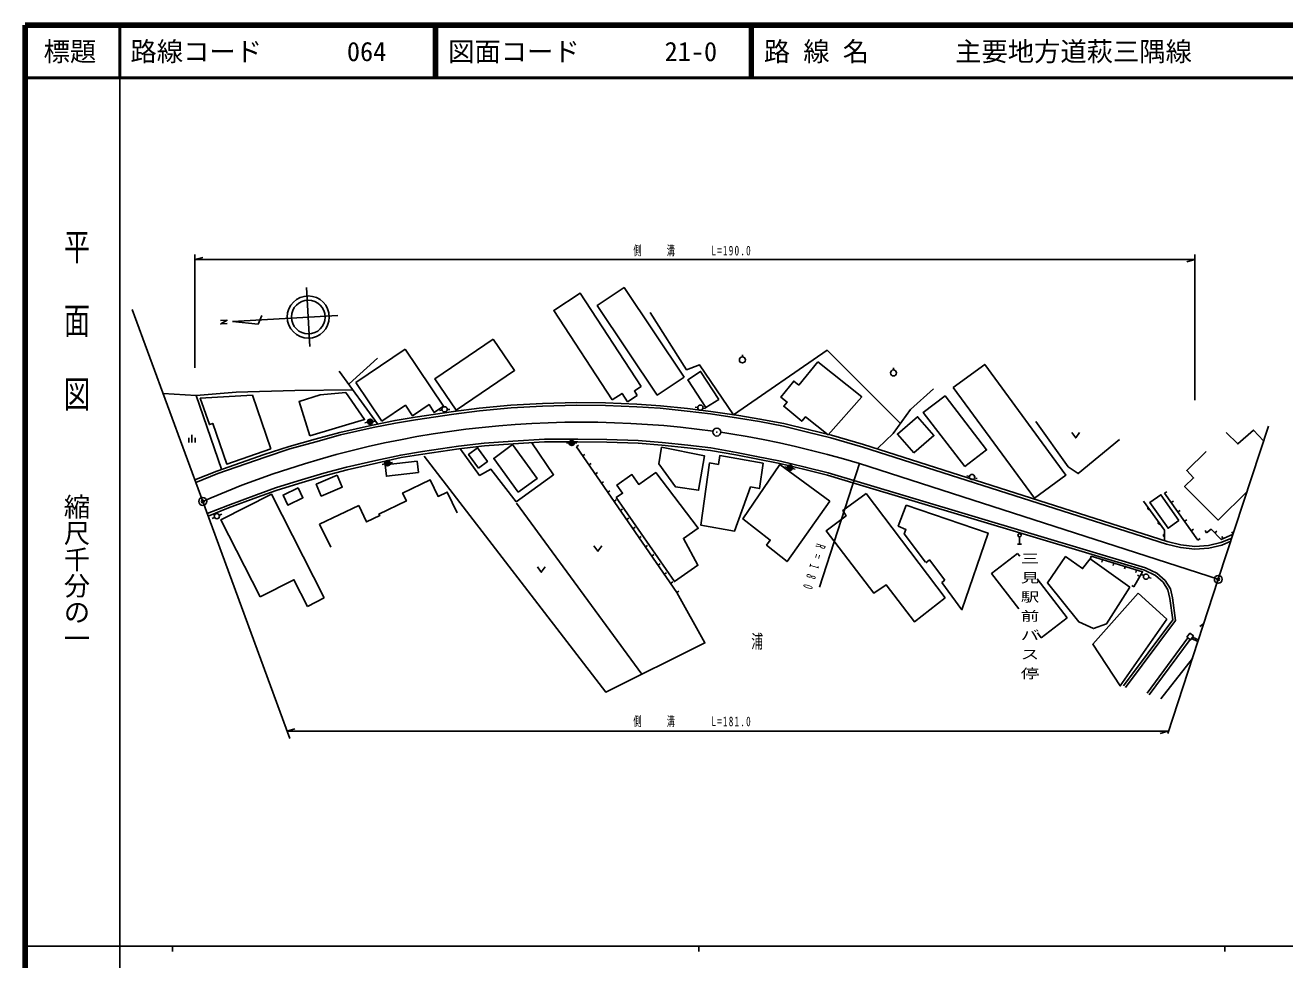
# Model space of a CAD drawing. Units: millimetres, scale not verified. Extents: x 40000 to 680000, y 20000 to 380000.
# Drawn here: x 40000 to 279388, y 202409 to 380000 of the extents above; entities that cross this region are included whole.
import ezdxf
from ezdxf.enums import TextEntityAlignment as Align

# ---------------------------------------------------------------- set-up
doc = ezdxf.new("R2010")
doc.units = ezdxf.units.MM
doc.header["$LTSCALE"] = 1000
doc.header["$PDMODE"] = 32
doc.header["$PDSIZE"] = 500
for name, color, linetype, lineweight in [('M-BGD', 7, 'Continuous', 25), ('M-TTL', 2, 'Continuous', 140), ('M-TTL-BAND', 7, 'Continuous', 25), ('M-TTL-LINE', 7, 'Continuous', 50)]:
    doc.layers.add(name, color=color, linetype=linetype, lineweight=lineweight)
doc.layers.add('M-OTRS', color=6, linetype='Continuous')
doc.layers.add('M-TTL-TXT', color=7, linetype='Continuous')
doc.styles.add('@ＭＳ ゴシック', font='')
doc.styles.add('ＭＳ ゴシック', font='')
doc.styles.get('@ＭＳ ゴシック').set_extended_font_data('@MS Gothic')
doc.styles.get('ＭＳ ゴシック').set_extended_font_data('MS Gothic')

msp = doc.modelspace()

# ---------------------------------------------------------------- linework, layer by layer
at = {"layer": 'M-BGD'}
for p, q in [((72245, 314876), (72245, 336459)), ((72245, 335459), (73745, 335879)), ((72245, 335459), (262294, 335459)), ((262294, 335459), (260794, 335039)), ((262294, 336459), (262294, 308741)), ((93470, 330133), (94121, 318952)), ((79420, 323706), (99386, 324868)), ((79420, 323706), (84259, 323186)), ((84259, 323186), (84964, 324830)), ((112228, 318420), (102844, 312126)), ((119489, 307594), (112228, 318420)), ((101596, 311827), (106966, 316741)), ((176308, 316971), (176308, 317361)), ((190634, 316010), (187053, 311583)), ((106966, 304279), (99671, 314259)), ((205015, 314488), (205015, 314878)), ((102844, 312126), (107777, 304770)), ((72523, 309649), (77335, 295668)), ((86688, 299484), (83203, 309670)), ((154481, 308448), (156336, 309664)), ((119224, 306902), (118734, 306801)), ((120213, 307003), (120713, 307003)), ((167829, 307378), (167331, 307426)), ((168819, 307243), (169311, 307157)), ((105058, 304553), (104565, 304466)), ((106045, 304713), (106539, 304787)), ((71678, 302184), (71678, 300684)), ((71078, 301584), (71078, 300684)), ((72278, 301584), (72278, 300684)), ((143363, 300643), (142863, 300655)), ((144362, 300625), (144862, 300617)), ((144753, 299893), (145164, 300177)), ((144753, 299893), (163835, 272193)), ((109333, 296852), (109828, 296928)), ((145945, 298162), (146357, 298446)), ((108355, 296651), (107871, 296526)), ((147138, 296431), (147550, 296714)), ((148331, 294700), (148742, 294983)), ((170073, 296813), (171764, 296512)), ((183431, 296503), (192933, 289552)), ((184881, 295985), (184387, 296063)), ((185855, 295769), (186336, 295630)), ((198547, 296686), (190955, 273197)), ((266748, 274710), (198547, 296686)), ((149523, 292968), (149935, 293252)), ((219468, 294268), (218984, 294391)), ((220428, 293990), (220904, 293836)), ((150716, 291237), (151128, 291521)), ((151908, 289506), (152320, 289789)), ((199845, 291003), (214818, 271221)), ((256532, 291062), (256939, 291352)), ((256532, 291062), (262876, 282169)), ((103399, 288729), (95964, 285166)), ((133401, 289181), (157217, 256663)), ((153101, 287774), (153513, 288058)), ((257801, 289283), (258208, 289574)), ((259070, 287505), (259477, 287795)), ((75983, 286472), (75536, 286248)), ((76888, 286897), (77346, 287097)), ((95964, 285166), (98057, 280798)), ((154294, 286043), (154705, 286327)), ((260339, 285726), (260746, 286017)), ((155486, 284312), (155898, 284595)), ((156679, 282581), (157091, 282864)), ((228978, 282770), (228978, 281410)), ((261608, 283948), (262015, 284238)), ((264525, 283568), (264232, 283973)), ((266112, 283512), (266470, 283860)), ((267651, 282419), (267443, 282874)), ((269556, 283289), (269349, 283744)), ((157872, 280849), (158283, 281133)), ((228618, 281410), (229338, 281410)), ((262876, 282169), (263283, 282460)), ((159064, 279118), (159476, 279402)), ((228606, 279605), (229015, 279076)), ((242598, 279130), (242452, 278652)), ((244751, 278471), (244604, 277993)), ((246903, 277812), (246757, 277334)), ((160257, 277387), (160669, 277670)), ((161450, 275655), (161861, 275939)), ((249056, 277153), (248910, 276675)), ((251209, 276494), (251062, 276016)), ((251839, 275232), (251404, 275480)), ((252573, 275427), (252124, 275647)), ((162642, 273924), (163054, 274208)), ((214785, 274535), (214176, 274073)), ((238054, 267394), (232300, 274830)), ((250722, 273277), (250288, 273525)), ((253500, 275060), (253977, 274912)), ((93659, 269555), (96814, 271158)), ((163835, 272193), (164247, 272477)), ((251517, 272074), (256987, 267165)), ((233113, 263572), (238054, 267394)), ((263245, 265753), (264001, 266318)), ((233113, 263572), (232376, 264525)), ((253203, 253058), (260976, 263580)), ((261676, 263468), (262888, 262918)), ((261859, 263714), (262982, 263205)), ((253605, 252761), (261377, 263282)), ((261815, 259641), (255833, 252002)), ((89744, 245860), (91244, 246280)), ((257189, 245860), (89744, 245860)), ((257189, 245860), (255689, 245440))]:
    msp.add_line(p, q, dxfattribs=at)
for points in [[(157089, 311368), (145471, 329102), (140446, 325809), (151582, 308809)], [(60356, 326005), (73740, 289505), (90265, 244439)], [(78401, 323297), (77169, 323225), (78367, 323937), (77130, 323858)], [(206306, 304370), (192422, 318223), (174641, 305981), (168144, 315487), (165681, 314530), (158774, 325405)], [(190634, 316010), (198980, 309356), (192608, 302166), (188302, 305611), (187589, 304731), (184177, 307608), (184801, 308377), (183608, 309328), (186071, 312366), (187053, 311583)], [(157089, 311368), (155781, 310512), (156336, 309664)], [(102204, 310713), (91262, 310561), (80071, 310257), (72523, 309649), (66209, 310043)], [(86688, 299484), (78294, 296611), (75656, 304321), (74997, 304096), (73284, 309100), (83229, 309679)], [(151582, 308809), (153445, 310030), (154481, 308448)], [(202058, 299634), (204966, 302441), (208280, 307006), (212609, 310895)], [(269317, 282557), (267243, 281683), (264896, 281148), (262294, 280943), (259641, 281275), (257039, 281887), (199318, 300298), (193219, 302083), (188821, 303177), (184205, 304294), (179625, 305169), (175616, 305849), (170319, 306627), (165872, 307186), (160745, 307696), (156250, 307988), (150296, 308230), (144781, 308279), (138317, 308109), (132291, 307793), (126288, 307210), (121381, 306603), (114115, 305534), (110300, 304902), (105999, 304027), (99827, 302618), (95089, 301330), (90142, 299956), (85438, 298416), (76422, 295253), (72245, 293581)], [(269111, 281927), (267397, 281206), (264972, 280652), (262282, 280441), (259552, 280782), (256905, 281405), (199171, 299820), (193089, 301601), (188704, 302691), (184099, 303806), (179541, 304676), (175538, 305356), (170257, 306131), (165816, 306689), (160704, 307198), (156224, 307488), (150284, 307731), (144785, 307779), (138336, 307609), (132328, 307294), (126343, 306713), (121448, 306107), (114196, 305040), (110391, 304410), (106105, 303538), (99948, 302133), (95223, 300848), (90287, 299478), (85599, 297943), (76597, 294784), (72431, 293117)], [(119489, 307594), (117747, 306426), (116755, 307905), (113590, 305782), (112254, 307773), (107777, 304770)], [(170746, 302844), (167631, 303252), (164510, 303605), (161382, 303904), (158250, 304147), (155114, 304337), (151976, 304471), (148835, 304551), (145694, 304576), (142552, 304546), (139412, 304461), (136273, 304322), (133138, 304127), (130006, 303878), (126879, 303575), (123758, 303216), (120644, 302804), (117537, 302337), (114439, 301816), (111351, 301241), (108273, 300612), (105206, 299930), (102152, 299194), (99111, 298405), (96085, 297563), (93073, 296668), (90078, 295721), (87099, 294722), (84139, 293671), (81197, 292568), (78275, 291414), (75374, 290210), (73740, 289505)], [(232090, 304712), (238245, 296094), (240092, 294795), (247957, 301292)], [(198547, 296686), (195535, 297580), (192508, 298421), (189467, 299209), (186413, 299943), (183346, 300625), (180268, 301253), (177179, 301827), (174081, 302347), (172182, 302638)], [(238896, 302586), (239646, 301566), (240396, 302586)], [(276269, 303796), (266748, 274710), (257155, 245405)], [(268247, 302601), (270435, 300446), (273429, 303078), (275362, 301024)], [(74574, 287201), (78486, 288729), (83952, 290775), (87546, 292066), (91875, 293415), (96754, 294870), (101055, 295994), (106666, 297285), (111385, 298324), (115520, 298971), (122359, 299980), (127250, 300570), (132697, 300935), (138677, 301328), (145024, 301328), (150520, 301300), (156502, 301075), (161057, 300710), (165939, 300177), (170293, 299671), (175162, 298827), (178998, 298071), (183543, 297173), (188264, 296049), (192615, 294955), (198085, 293300), (252890, 276904), (255086, 275850), (256648, 274498), (257660, 272903), (258018, 271173), (258608, 266866), (249106, 254142)], [(74755, 286736), (78662, 288260), (84121, 290304), (87705, 291592), (92018, 292936), (96889, 294389), (101174, 295509), (106773, 296796), (111477, 297832), (115593, 298476), (122425, 299484), (127297, 300072), (132730, 300436), (138693, 300828), (145022, 300828), (150509, 300800), (156473, 300576), (161010, 300212), (165881, 299680), (170221, 299176), (175066, 298336), (178901, 297580), (183437, 296684), (188142, 295565), (192481, 294473), (197941, 292821), (252709, 276436), (254809, 275428), (256265, 274168), (257189, 272712), (257525, 271089), (258085, 267001), (248705, 254441)], [(136277, 300669), (140407, 294565), (133339, 289453), (128513, 295634), (126348, 294435), (122723, 299442)], [(163835, 272193), (169170, 262618), (150361, 253247), (115823, 298140)], [(170073, 296813), (168380, 285012), (174820, 283867), (177861, 292250), (179546, 291950), (180237, 296758), (172010, 298220), (171764, 296512)], [(272219, 291423), (266717, 285978), (260350, 292329), (262044, 293985), (260761, 295416), (264462, 298968)], [(183431, 296503), (176393, 286197), (181608, 282176), (180886, 281226), (184782, 278084), (192933, 289552)], [(103399, 288729), (104892, 285614), (107376, 286804), (107236, 287096), (112452, 289596), (111737, 291088), (116980, 293600), (118480, 290471), (120202, 291296), (122096, 287346)], [(96814, 271158), (86786, 290889), (77204, 286019), (84650, 271369)], [(199845, 291003), (195378, 287763), (196016, 286781), (192236, 283933), (201269, 272104), (203625, 273675), (209025, 266606), (214818, 271221)], [(211102, 277965), (207054, 283334), (207391, 284177), (205930, 284824), (207405, 288796)], [(207405, 288796), (222987, 283494), (218028, 268913), (214176, 274073)], [(256502, 282058), (256532, 284026), (252554, 289573)], [(253403, 288389), (253366, 288338), (253343, 288284), (253331, 288215), (253336, 288157), (253355, 288096), (253402, 288031), (253453, 287994), (253506, 287971), (253576, 287959), (253634, 287964), (253695, 287983)], [(255392, 285616), (255355, 285565), (255332, 285511), (255321, 285441), (255325, 285383), (255344, 285323), (255391, 285258), (255442, 285221), (255495, 285197), (255565, 285186), (255623, 285191), (255684, 285209)], [(256521, 283292), (256461, 283273), (256411, 283244), (256360, 283195), (256329, 283145), (256308, 283085), (256307, 283005), (256326, 282945), (256355, 282895), (256404, 282844), (256454, 282813), (256514, 282792)], [(264525, 283568), (265424, 284218), (267323, 282269), (269556, 283289)], [(148101, 281062), (148851, 280042), (149601, 281062)], [(214785, 274535), (211861, 278387), (211176, 277867)], [(228606, 279605), (223665, 275782), (228837, 269098)], [(250722, 273277), (252359, 276142), (242598, 279130)], [(137339, 277061), (138089, 276041), (138839, 277061)], [(93659, 269555), (91077, 274635), (84650, 271369)], [(251517, 272074), (242877, 262354), (248103, 254448), (256987, 267165)]]:
    msp.add_lwpolyline(points, dxfattribs=at)
for points in [[(165223, 313140), (153820, 330136), (148717, 326713), (160120, 309716)], [(128942, 320348), (117835, 312775), (121888, 306830), (132995, 314403)], [(171802, 308903), (168372, 314210), (165936, 312636), (169366, 307329)], [(216370, 311148), (231798, 290130), (237792, 294529), (222364, 315547)], [(94120, 301944), (104495, 305060), (100906, 310181), (96078, 309757), (92049, 308469)], [(218561, 296122), (210690, 306407), (214826, 309572), (222696, 299286)], [(208857, 298716), (205771, 302293), (209606, 305601), (212692, 302023)], [(126142, 295838), (124260, 298455), (125967, 299682), (127849, 297066)], [(133715, 291249), (129034, 297674), (132636, 300299), (137318, 293873)], [(160919, 299787), (169083, 298178), (167977, 291623), (163573, 292286), (160396, 296630)], [(114716, 294990), (108649, 294301), (108404, 296460), (114471, 297149)], [(99307, 294473), (95309, 292784), (96260, 290533), (100258, 292222)], [(152340, 290229), (163396, 274282), (167866, 277381), (165108, 282492), (167898, 284427), (159832, 294979), (156596, 292735), (155305, 294597), (152454, 292620), (153536, 291058)], [(91862, 292094), (89001, 290715), (89911, 288826), (92772, 290205)], [(259277, 285872), (255839, 290775), (253754, 289313), (257193, 284410)], [(249949, 273189), (245525, 266221), (243051, 265350), (240229, 266639), (234271, 274060), (237720, 279043), (240960, 276743), (242389, 278625)], [(260800, 263712), (261351, 264451), (262031, 263945), (261481, 263205)]]:
    msp.add_lwpolyline(points, close=True, dxfattribs=at)
for centre, radius in [((93796, 324543), 4000), ((93796, 324543), 3200), ((176308, 316401), 570), ((205015, 313918), 570), ((119713, 307003), 500), ((168326, 307329), 500), ((105550, 304640), 500), ((105550, 304640), 440), ((105550, 304640), 380), ((105550, 304640), 320), ((105550, 304640), 260), ((105550, 304640), 200), ((105550, 304640), 140), ((105550, 304640), 80), ((105550, 304640), 20), ((171452, 302687), 750), ((171452, 302687), 30), ((143863, 300632), 500), ((143863, 300632), 440), ((143863, 300632), 380), ((143863, 300632), 320), ((143863, 300632), 260), ((143863, 300632), 200), ((143863, 300632), 140), ((143863, 300632), 80), ((143863, 300632), 20), ((108839, 296776), 500), ((108839, 296776), 440), ((108839, 296776), 380), ((108839, 296776), 320), ((108839, 296776), 260), ((108839, 296776), 200), ((108839, 296776), 140), ((108839, 296776), 80), ((108839, 296776), 20), ((185375, 295907), 500), ((185375, 295907), 440), ((185375, 295907), 380), ((185375, 295907), 320), ((185375, 295907), 260), ((185375, 295907), 200), ((185375, 295907), 140), ((185375, 295907), 80), ((185375, 295907), 20), ((219952, 294144), 500), ((73740, 289505), 750), ((73740, 289505), 30), ((76430, 286696), 500), ((228978, 283090), 320), ((253022, 275207), 500), ((266748, 274710), 750), ((266748, 274710), 30)]:
    msp.add_circle(centre, radius, dxfattribs=at)
at = {"layer": 'M-OTRS'}
for p in [(73740, 289505), (266748, 274710)]:
    msp.add_point(p, dxfattribs=at)
at = {"layer": 'M-TTL'}
for p, q in [((680000, 380000), (40000, 380000)), ((40000, 380000), (40000, 20000))]:
    msp.add_line(p, q, dxfattribs=at)
at = {"layer": 'M-TTL-BAND'}
for p, q in [((58000, 370000), (58000, 20000)), ((40000, 205000), (579000, 205000)), ((68000, 205000), (68000, 204000)), ((168000, 205000), (168000, 204000)), ((268000, 205000), (268000, 204000))]:
    msp.add_line(p, q, dxfattribs=at)
at = {"layer": 'M-TTL-LINE'}
for p, q in [((58000, 380000), (58000, 370000)), ((117750, 380000), (117750, 370000)), ((118250, 380000), (118250, 370000)), ((177750, 380000), (177750, 370000)), ((178250, 380000), (178250, 370000)), ((40000, 370000), (680000, 370000))]:
    msp.add_line(p, q, dxfattribs=at)

# ---------------------------------------------------------------- texts
at = {"layer": 'M-BGD', "style": 'ＭＳ ゴシック'}
for s, height, width, p in [('側', 1833, 0.6, (155590, 335750)), ('溝', 1833, 0.6, (161940, 335739)), ('L', 1833, 0.7, (170406, 335724)), ('=', 1833, 0.7, (171507, 335722)), ('1', 1833, 0.7, (172608, 335720)), ('9', 1833, 0.7, (173708, 335718)), ('0', 1833, 0.7, (174809, 335716)), ('0', 1833, 0.7, (177010, 335713)), ('.', 1833, 0.7, (175910, 335715)), ('浦', 2566, 0.65, (177989, 260869)), ('側', 1833, 0.6, (155590, 246284)), ('溝', 1833, 0.6, (161940, 246273)), ('L', 1833, 0.7, (170406, 246258)), ('=', 1833, 0.7, (171507, 246256)), ('1', 1833, 0.7, (172608, 246254)), ('8', 1833, 0.7, (173708, 246252)), ('1', 1833, 0.7, (174809, 246250)), ('.', 1833, 0.7, (175910, 246248)), ('0', 1833, 0.7, (177010, 246247))]:
    msp.add_text(s, height=height, dxfattribs=dict(at, width=width)).set_placement(p, align=Align.BOTTOM_LEFT)
at = {"layer": 'M-BGD', "style": '@ＭＳ ゴシック', "width": 0.7}
for s, p in [('三', (228889, 279904)), ('見', (228883, 276263)), ('駅', (228877, 272623)), ('前', (228870, 268982)), ('バ', (228864, 265341)), ('ス', (228858, 261701)), ('停', (228851, 258060))]:
    msp.add_text(s, height=2566, rotation=270, dxfattribs=at).set_placement(p, align=Align.BOTTOM_LEFT)
at = {"layer": 'M-BGD', "insert": (190403, 281643), "char_height": 1833, "attachment_point": 7, "rotation": 252.7, "style": 'ＭＳ ゴシック'}
msp.add_mtext('\\T2.55;\\W0.55;R=180', dxfattribs=at)
at = {"layer": 'M-TTL-BAND', "style": '@ＭＳ ゴシック', "width": 1.4}
msp.add_text('平  面  図', height=3666, rotation=270, dxfattribs=at).set_placement((49777, 306475), align=Align.MIDDLE_RIGHT)
at = {"layer": 'M-TTL-BAND', "style": '@ＭＳ ゴシック'}
msp.add_text('縮尺千分の一', height=3666, rotation=270, dxfattribs=at).set_placement((49777, 261030), align=Align.MIDDLE_RIGHT)
at = {"layer": 'M-TTL-TXT', "style": 'ＭＳ ゴシック'}
msp.add_text('標題', height=3666, dxfattribs=at).set_placement((48500, 375000), align=Align.MIDDLE_CENTER)
for s, p in [('路線コード', (60000, 375000)), ('064', (101142, 375000)), ('図面コード', (120380, 375000)), ('21-0', (161521, 375000)), ('路 線 名', (180380, 375000)), ('主要地方道萩三隅線', (216734, 375000))]:
    msp.add_text(s, height=3666, dxfattribs=at).set_placement(p, align=Align.MIDDLE_LEFT)

doc.saveas('drawing.dxf')
